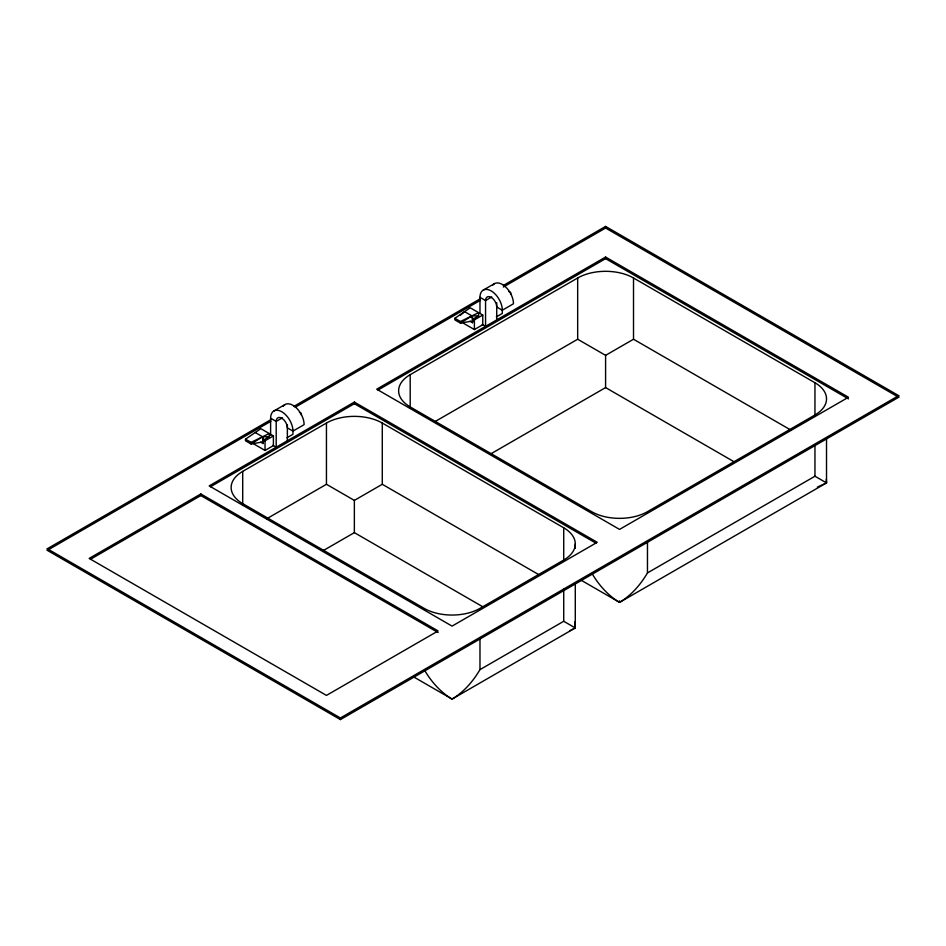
<?xml version="1.0" encoding="UTF-8"?>
<svg xmlns="http://www.w3.org/2000/svg" width="946" height="946" viewBox="0 0 946 946"><rect width="100%" height="100%" fill="white"/><g stroke="black" fill="none" stroke-linecap="round" stroke-linejoin="round"><path stroke-width="1.42" d="M253.871 443.993L265.034 450.438L273.406 445.601L273.406 435.929L260.848 428.68L245.499 439.157L251.08 442.373L269.22 433.516L269.22 436.733L263.638 439.961L263.083 443.508L263.638 439.961L262.574 436.768L255.219 432.523M463.233 323.118L474.395 329.563L482.767 324.726L482.767 315.053L470.209 307.805L454.86 318.282L460.442 321.51L478.581 312.641L478.581 315.869L473 319.086L472.444 322.633L473 319.086L471.936 315.893L464.581 311.648L460.253 315.314M563.721 589.192L563.721 621.274L479.977 669.626C473.059 681.357 463.859 692.058 452.07 699.094L413.757 676.969M814.955 445.601L814.955 476.228L647.466 572.921C640.548 584.663 631.349 595.353 619.547 602.389L581.246 580.276M267.363 438.885L269.22 436.733L262.574 436.768L251.08 443.993L245.499 440.765L245.499 439.157M478.581 315.869L471.936 315.893L460.442 323.118L454.86 319.89L454.86 318.282M273.891 410.978L285.053 404.533M483.252 290.103L494.415 283.658M503.39 285.432L605.594 226.413L898.7 395.641L898.7 397.249L340.406 719.587L47.3 550.359L47.3 548.751L270.875 419.669M293.875 406.39L480.391 298.7M47.3 550.359L270.875 421.277M295.152 407.265L480.391 300.32M503.39 287.04L605.594 228.033L898.7 397.249M282.405 417.848L276.197 421.431L270.615 418.203L270.615 435.397M491.766 296.973L485.558 300.556L479.977 297.328L479.977 313.091M263.638 439.961L265.034 440.765L273.406 435.929M473 319.086L474.395 319.89L482.767 315.053M272.85 445.282L276.197 447.21L276.197 421.431A7.899 4.553 60 0 1 281.79 418.203A7.899 4.553 60 0 1 287.371 427.876L292.953 431.092L304.115 424.648A15.786 9.117 60 0 0 295.838 407.419A15.786 9.117 60 0 0 283.28 406.177M482.212 324.407L485.558 326.346L485.558 300.556A7.899 4.553 60 0 1 491.14 297.328A7.899 4.553 60 0 1 496.733 307.001L502.314 310.229L513.477 303.772A15.786 9.117 60 0 0 505.199 286.543A15.786 9.117 60 0 0 492.641 285.302M286.969 437.773L292.953 434.32L292.953 430.182M496.331 316.898L502.314 313.445L502.314 309.307M354.36 402.085L209.208 485.889L452.07 626.11L597.222 542.306L354.36 402.085L354.36 403.694L595.945 543.17M605.594 257.04L376.697 389.196L619.547 529.405L848.456 397.249L605.594 257.04L605.594 258.648L848.456 398.869M210.473 486.764L354.36 403.694M377.974 390.071L605.594 258.648M200.836 493.954L89.172 558.412L326.453 695.405L438.104 630.947L200.836 493.954L200.836 495.562L438.104 632.555M90.438 559.299L200.836 495.562M242.708 471.392L326.453 423.039A39.472 22.787 0 0 1 382.279 423.039L563.721 527.797A39.472 22.787 0 0 1 563.721 560.032L479.977 608.373A39.472 22.787 0 0 1 424.151 608.373L242.708 503.627A39.472 22.787 0 0 1 242.708 471.392L242.708 504.928M410.197 408.223L410.197 374.687L577.675 277.994A39.472 22.787 0 0 1 633.513 277.994L814.955 382.752L814.955 416.287M266.807 518.715L326.453 484.281L354.36 500.399L354.36 532.633L483.418 607.143M434.486 421.904L577.675 339.236L605.594 355.353L605.594 387.588L734.652 462.097M354.36 500.399L382.279 484.281L382.279 423.039M605.594 355.353L633.513 339.236L633.513 277.994M322.645 550.95L354.36 532.633M490.525 454.021L605.594 387.588M47.3 548.751L340.406 717.967L898.7 395.641M424.931 670.856C431.683 682.137 440.706 692.295 452.07 699.094L575.286 627.943L575.286 583.717M592.409 574.163C599.173 585.432 608.195 595.602 619.547 602.389L826.52 482.898L826.52 438.672M826.319 479.208L826.52 482.898L817.379 487.084M569.799 630.734L575.286 627.943L574.943 621.806M633.513 339.236L790.679 429.969M508.83 291.427L510.686 292.491L510.686 294.111M814.955 476.228L826.52 482.898M470.044 321.25L472.444 322.633M299.468 412.29L301.325 413.367L301.325 414.987M382.279 484.281L539.445 575.026M260.694 442.125L263.083 443.508M575.286 627.943L563.721 621.274M471.936 315.893L472.444 321.025L460.442 323.118L460.442 321.51M262.574 436.768L263.083 441.9L251.08 443.993L251.08 442.373M647.466 542.306L647.466 572.921M619.547 600.84L619.547 602.389M605.594 226.413L605.594 228.033M577.675 277.994L577.675 339.236M575.286 543.915L575.286 548.337M563.721 527.797L563.721 559.878M496.733 302.708L496.733 319.89M479.977 637.545L479.977 669.626M474.395 319.89L474.395 329.563M340.406 717.967L340.406 719.587M326.453 423.039L326.453 484.281M287.371 425.014L287.371 440.765M265.034 440.765L265.034 450.438M410.197 374.687A39.472 22.787 0 0 0 410.197 406.922L591.64 511.68A39.472 22.787 0 0 0 647.466 511.68L814.955 414.987A39.472 22.787 0 0 0 814.955 382.752M479.977 297.328A15.786 9.117 60 0 1 491.14 290.883A15.786 9.117 60 0 1 502.314 310.229M270.615 418.203A15.786 9.117 60 0 1 281.79 411.758A15.786 9.117 60 0 1 292.953 431.092"/></g></svg>
